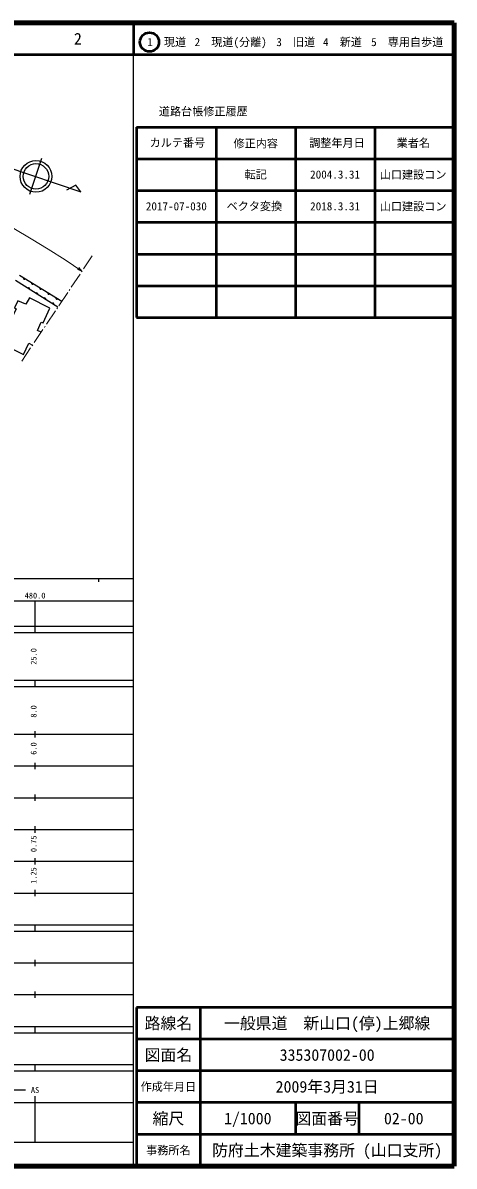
# Model space of a CAD drawing. Units: millimetres, scale not verified. Extents: x 40000 to 680000, y 20000 to 380000.
# Drawn here: x 544154 to 680000, y 20000 to 380000 of the extents above; entities that cross this region are included whole.
import ezdxf
from ezdxf.enums import TextEntityAlignment as Align

# ---------------------------------------------------------------- set-up
doc = ezdxf.new("R2010")
doc.units = ezdxf.units.MM
doc.header["$LTSCALE"] = 1000
for name, color, linetype, lineweight in [('M-BGD', 7, 'Continuous', 25), ('M-BMK-HTXT', 7, 'Continuous', 13), ('M-STR-HTXT', 7, 'Continuous', 13), ('M-TTL', 2, 'Continuous', 140), ('M-TTL-BAND', 7, 'Continuous', 25), ('M-TTL-FRAM', 2, 'Continuous', 50), ('M-TTL-LINE', 7, 'Continuous', 50)]:
    doc.layers.add(name, color=color, linetype=linetype, lineweight=lineweight)
doc.layers.add('M-TTL-TXT', color=7, linetype='Continuous')
doc.styles.add('ＭＳ ゴシック', font='')
doc.styles.get('ＭＳ ゴシック').set_extended_font_data('MS Gothic')

msp = doc.modelspace()

# ---------------------------------------------------------------- linework, layer by layer
at = {"layer": 'M-BGD'}
for p, q in [((550066, 337266), (546260, 325940)), ((538740, 334731), (562463, 326842)), ((560834, 328867), (557850, 327335)), ((562463, 326842), (560834, 328867)), ((555194, 290474), (541842, 298858)), ((543088, 300503), (556429, 292319))]:
    msp.add_line(p, q, dxfattribs=at)
for points in [[(552627, 290173), (546194, 293386), (545052, 291401), (542608, 292468), (541519, 290216), (542000, 289939), (536900, 279254), (544318, 275544), (546019, 279123), (547205, 278539)], [(549937, 282621), (548755, 283170), (549938, 285804), (550565, 285591), (552627, 290173)]]:
    msp.add_lwpolyline(points, dxfattribs=at)
for radius in [5016, 4013]:
    msp.add_circle((548286, 331670), radius, dxfattribs=at)
for centre, radius, start, end in [((544673, 299594), 354, 157.27207, 319.67725), ((544673, 299594), 283, 159.49611, 317.45321), ((544673, 299594), 212, 163.24243, 313.70688), ((544673, 299594), 142, 170.95416, 305.99515), ((544673, 299594), 100, 181.27183, 295.67749), ((545949, 296216), 354, 336.67111, 139.07629), ((545949, 296216), 283, 338.89515, 136.85225), ((545949, 296216), 212, 342.64148, 133.10592), ((545949, 296216), 142, 350.35321, 125.39419), ((545949, 296216), 100, 0.67087, 115.07653), ((547230, 298026), 354, 157.27207, 319.67725), ((547230, 298026), 283, 159.49611, 317.45321), ((547230, 298026), 212, 163.24243, 313.70688), ((547230, 298026), 142, 170.95416, 305.99515), ((547230, 298026), 100, 181.27183, 295.67749), ((549787, 296457), 354, 157.27207, 319.67725), ((549787, 296457), 283, 159.49611, 317.45321), ((549787, 296457), 212, 163.24243, 313.70688), ((549787, 296457), 142, 170.95416, 305.99515), ((549787, 296457), 100, 181.27183, 295.67749), ((548489, 294620), 354, 336.67111, 139.07629), ((548489, 294620), 283, 338.89515, 136.85225), ((548489, 294620), 212, 342.64148, 133.10592), ((548489, 294620), 142, 350.35321, 125.39419), ((548489, 294620), 100, 0.67087, 115.07653), ((551030, 293025), 354, 336.67111, 139.07629), ((551030, 293025), 283, 338.89515, 136.85225), ((551030, 293025), 212, 342.64148, 133.10592), ((551030, 293025), 142, 350.35321, 125.39419), ((551030, 293025), 100, 0.67087, 115.07653), ((552344, 294889), 354, 157.27207, 319.67725), ((552344, 294889), 283, 159.49611, 317.45321), ((552344, 294889), 212, 163.24243, 313.70688), ((552344, 294889), 142, 170.95416, 305.99515), ((552344, 294889), 100, 181.27183, 295.67749), ((553571, 291430), 354, 336.67111, 139.07629), ((553571, 291430), 283, 338.89515, 136.85225), ((553571, 291430), 212, 342.64148, 133.10592), ((554902, 293320), 354, 157.27207, 319.67725), ((554902, 293320), 283, 159.49611, 317.45321), ((554902, 293320), 212, 163.24243, 313.70688), ((554902, 293320), 142, 170.95416, 305.99515), ((554902, 293320), 100, 181.27183, 295.67749), ((553571, 291430), 142, 350.35321, 125.39419), ((553571, 291430), 100, 0.67087, 115.07653)]:
    msp.add_arc(centre, radius, start, end, dxfattribs=at)
at = {"layer": 'M-BMK-HTXT'}
for p, q in [((563290, 302568), (566030, 306661)), ((559396, 296751), (562177, 300906)), ((562622, 301571), (562845, 301903)), ((558728, 295754), (558951, 296086)), ((555502, 290934), (558283, 295089)), ((551608, 285117), (554389, 289272)), ((554834, 289937), (555057, 290269)), ((550940, 284120), (551163, 284452)), ((547714, 279300), (550495, 283455)), ((543820, 273483), (546601, 277638)), ((547046, 278303), (547269, 278636))]:
    msp.add_line(p, q, dxfattribs=at)
at = {"layer": 'M-STR-HTXT'}
for q in [(561750, 302959), (561327, 302339)]:
    msp.add_line((562778, 301803), q, dxfattribs=at)
msp.add_arc((394072, 54815), 299106, 55.66491, 94.26946, dxfattribs=at)
at = {"layer": 'M-TTL'}
for p, q in [((680000, 380000), (40000, 380000)), ((680000, 20000), (680000, 380000)), ((40000, 20000), (680000, 20000))]:
    msp.add_line(p, q, dxfattribs=at)
at = {"layer": 'M-TTL-BAND'}
for p, q in [((579000, 20000), (579000, 370000)), ((40000, 205000), (579000, 205000)), ((568000, 205000), (568000, 204000)), ((68000, 198000), (579000, 198000)), ((548000, 188000), (548000, 198000)), ((40000, 190000), (579000, 190000)), ((40000, 188000), (579000, 188000)), ((40000, 173000), (579000, 173000)), ((548000, 171000), (548000, 173000)), ((40000, 171000), (579000, 171000)), ((40000, 156000), (579000, 156000)), ((548000, 155000), (548000, 157000)), ((46000, 146000), (579000, 146000)), ((548000, 145000), (548000, 147000)), ((548000, 135000), (548000, 137000)), ((52000, 136000), (579000, 136000)), ((46000, 126000), (579000, 126000)), ((548000, 125000), (548000, 127000)), ((52000, 116000), (579000, 116000)), ((548000, 115000), (548000, 117000)), ((46000, 106000), (579000, 106000)), ((548000, 105000), (548000, 107000)), ((40000, 96000), (579000, 96000)), ((40000, 94000), (579000, 94000)), ((548000, 94000), (548000, 96000)), ((49000, 84000), (579000, 84000)), ((548000, 83000), (548000, 85000)), ((40000, 74000), (579000, 74000)), ((548000, 73000), (548000, 75000)), ((40000, 64000), (579000, 64000)), ((40000, 62000), (579000, 62000)), ((548000, 62000), (548000, 64000)), ((40000, 52000), (579000, 52000)), ((548000, 50000), (548000, 52000)), ((40000, 50000), (579000, 50000)), ((71000, 44000), (545000, 44000)), ((40000, 40000), (579000, 40000)), ((548000, 27500), (548000, 42000)), ((68000, 27500), (579000, 27500))]:
    msp.add_line(p, q, dxfattribs=at)
at = {"layer": 'M-TTL-FRAM'}
for p, q in [((580000, 347197), (580000, 287197)), ((580000, 347197), (680000, 347197)), ((580000, 287197), (680000, 287197)), ((680000, 70000), (580000, 70000)), ((580000, 70000), (580000, 20000))]:
    msp.add_line(p, q, dxfattribs=at)
at = {"layer": 'M-TTL-LINE'}
for p, q in [((579000, 380000), (579000, 370000)), ((40000, 370000), (680000, 370000)), ((605000, 347197), (605000, 287197)), ((630000, 347197), (630000, 287197)), ((655000, 347197), (655000, 287197)), ((580000, 337197), (680000, 337197)), ((580000, 327197), (680000, 327197)), ((580000, 317197), (680000, 317197)), ((580000, 307197), (680000, 307197)), ((580000, 297197), (680000, 297197)), ((600000, 70000), (600000, 20000)), ((680000, 60000), (580000, 60000)), ((680000, 50000), (580000, 50000)), ((680000, 40000), (580000, 40000)), ((630000, 40000), (630000, 30000)), ((650000, 40000), (650000, 30000)), ((680000, 30000), (580000, 30000))]:
    msp.add_line(p, q, dxfattribs=at)
msp.add_circle((584031, 373958), 3000, dxfattribs=at)

# ---------------------------------------------------------------- texts
at = {"layer": 'M-TTL-BAND', "style": 'ＭＳ ゴシック'}
for s, p in [('480.0', (548000, 198195)), ('AS', (548000, 42500))]:
    msp.add_text(s, height=1833, dxfattribs=at).set_placement(p, align=Align.BOTTOM_CENTER)
for s, p in [('25.0', (549000, 180500)), ('8.0', (549000, 163174)), ('6.0', (549000, 151500)), ('0.75', (549000, 121500)), ('1.25', (549000, 111500))]:
    msp.add_text(s, height=1833, rotation=90, dxfattribs=at).set_placement(p, align=Align.BOTTOM_CENTER)
at = {"layer": 'M-TTL-TXT', "style": 'ＭＳ ゴシック'}
for s, height, p in [('2', 3666, (561497, 375000)), ('1\u3000現道', 2566, (589448, 373958)), ('2\u3000現道(分離)', 2566, (609619, 373958)), ('3\u3000旧道', 2566, (630121, 373958)), ('4\u3000新道', 2566, (644824, 373958)), ('5\u3000専用自歩道', 2566, (665228, 373958)), ('道路台帳修正履歴', 2566, (600968, 352113)), ('カルテ番号', 2566, (592839, 342277)), ('修正内容', 2566, (617509, 342023)), ('調整年月日', 2566, (643089, 342197)), ('業者名', 2566, (667134, 342197)), ('転記', 2566, (617500, 332245)), ('2004.3.31', 2566, (642500, 332245)), ('山口建設コン', 2566, (667077, 332189)), ('2017-07-030', 2566, (592500, 322245)), ('ベクタ変換', 2566, (617077, 322265)), ('2018.3.31', 2566, (642500, 322245)), ('山口建設コン', 2566, (667077, 322189)), ('路線名', 3666, (590000, 65000)), ('一般県道\u3000新山口(停)上郷線', 3666, (640000, 65000)), ('図面名', 3666, (590000, 55000)), ('335307002-00', 3666, (640000, 55000)), ('2009年3月31日', 3666, (640000, 45000)), ('作成年月日', 2566, (590000, 45000)), ('縮尺', 3666, (590000, 35000)), ('1/1000', 3666, (615000, 35000)), ('図面番号', 3666, (640000, 35000)), ('02-00', 3666, (664125, 35000)), ('事務所名', 2566, (590000, 25000)), ('防府土木建築事務所 (山口支所)', 3666, (640000, 25000))]:
    msp.add_text(s, height=height, dxfattribs=at).set_placement(p, align=Align.MIDDLE_CENTER)

doc.saveas('drawing.dxf')
